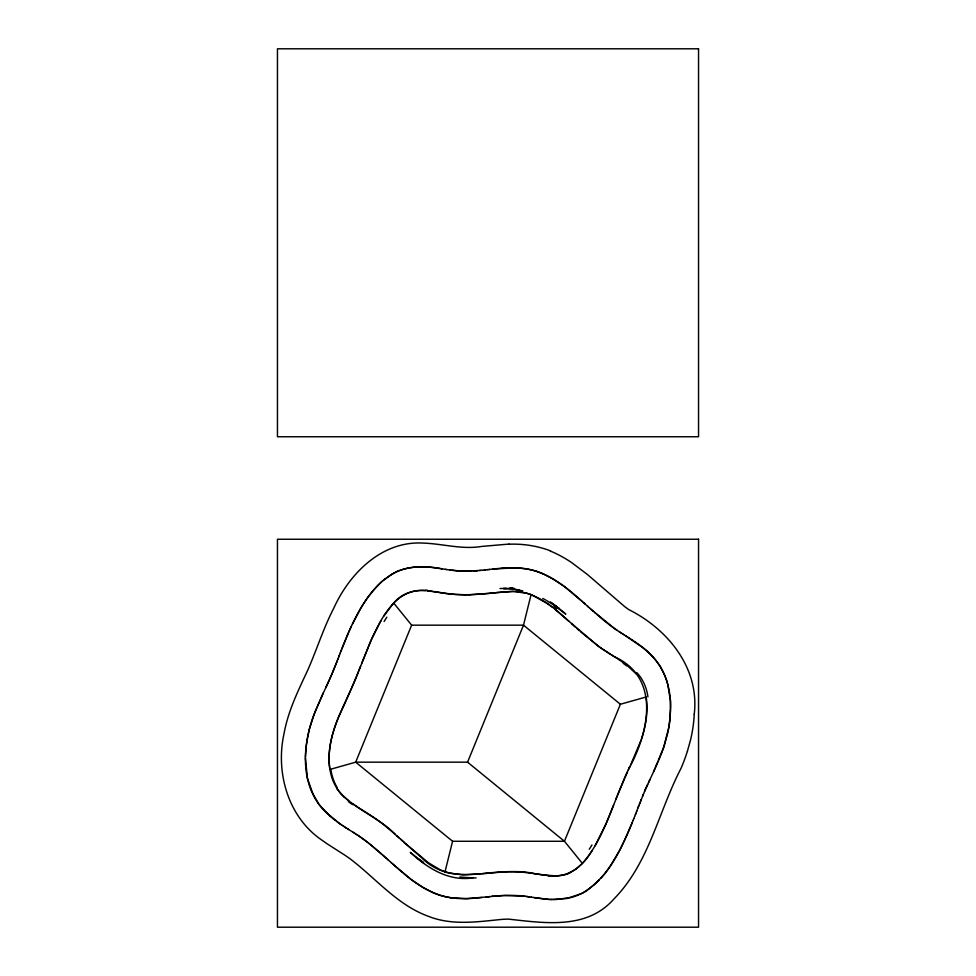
<?xml version="1.0" encoding="UTF-8"?>
<svg xmlns="http://www.w3.org/2000/svg" width="976" height="976" viewBox="0 0 976 976"><rect width="100%" height="100%" fill="white"/><g stroke="black" fill="none" stroke-linecap="round" stroke-linejoin="round"><path stroke-width="1.46" d="M305.403 758.047L307.464 778.494L313.625 795.806M670.683 708.393C670.78 694.326 668.011 679.93 660.837 667.706M670.195 717.86L670.451 700.902L667.852 684.774M305.415 756.961L306.379 744.212L309.05 730.28M670.658 709.467L669.207 725.656M694.253 714.09C699.658 668.06 667.901 629.227 628.812 609.622A134.017 134.017 0 0 1 624.799 606.706L587.406 574.498L571.729 562.652A120.512 120.512 0 0 0 551.635 551.599L550.33 551.135M305.72 750.52C304.707 763.854 306.013 777.567 311.002 790.06M305.817 749.385L307.489 737.356M670.061 719.202L668.121 731.451L664.412 745.188A173.533 173.533 0 0 1 660.752 755.229L658.69 760.292M669.024 726.717L663.57 747.677L653.591 771.699M307.611 736.734L309.599 728.169A148.547 148.547 0 0 1 313.259 716.652L315.76 710.101M449.192 873.142A16.226 5.283 21.2 0 1 444.995 871.836L452.583 841.275L355.691 762.171L329.912 769.454C324.496 733.818 346.931 703.147 358.656 671.232M496.247 592.566L513.596 591.517L526.881 593.262A16.214 5.283 21.2 0 1 531.09 594.604L523.502 625.165L467.565 762.171L355.691 762.171L411.628 625.165L393.706 603.058C403.051 591.554 418.911 588.455 432.88 591.444M309.124 729.987L313.979 714.676L322.495 694.741M687.397 751.227L690.361 740.674A141.239 141.239 0 0 0 694.265 714.09M641.476 738.954C646.014 725.534 648.235 711.077 646.173 696.974L620.382 704.257L564.445 841.275L582.367 863.382L576.047 869.128L569.508 873.044M641.134 739.954L630.911 764.184M338.745 656.909L339.526 654.884M340.307 652.859L336.171 663.546M360.559 666.291L359.034 670.244M361.706 663.314L371.649 638.999L381.018 620.638M595.067 845.802L606.12 823.622L624.713 777.579M636.559 811.556L638.89 805.481M636.852 810.775L634.644 816.497M337.757 659.471L338.013 658.8M340.258 652.981L341.478 649.821M615.893 799.161L617.052 796.184M637.889 808.091L644.709 791.085M635.425 814.484L635.815 813.472M336.964 661.508L337.232 660.837M340.819 651.529C348.981 630.496 357.96 609.28 372.234 591.59M336.708 662.192L331.828 674.294M341.868 648.808L348.444 632.765M613.623 805.054C605.559 825.55 597.239 846.729 582.367 863.382M617.43 795.196L629.239 767.746M634.595 816.607L633.863 818.51M639.451 804.065L639.963 802.723M335.915 664.217L333.084 671.293M633.461 819.511L633.814 818.632M633.07 820.511L633.412 819.633M640.476 801.442L641.269 799.429M633.021 820.645L624.042 841.568M632.216 822.658L630.179 827.685M642.525 796.306L643.391 794.196M316.175 709.064L323.41 692.777M332.901 671.72L330.913 676.417M629.764 828.685L628.068 832.674M331.645 674.721L331.376 675.355M331.279 675.575L325.703 687.86M644.563 791.414L645.148 790.06M658.153 761.536L655.457 767.636M330.827 676.636L330.449 677.478M644.99 790.414L646.051 788.01M645.258 789.804L654.92 768.795M627.629 833.675L619.614 850.45A177.12 177.12 0 0 1 612.562 862.723L611.318 864.626M348.798 631.96L349.481 630.411M330.364 677.686L326.997 685.103M646.161 787.754L647.649 784.472M349.762 629.788L351.116 626.836M625.152 776.615L627.348 771.821M648.552 782.508L649.918 779.556M322.824 694.009L325.96 687.324M326.155 686.884L326.618 685.896M628.239 769.905C648.528 733.72 661.716 677.856 614.075 656.567M629.13 768.002L630.02 766.099M352.409 624.091L360.608 608.536M623.579 842.544L620.199 849.34M619.699 850.291L610 866.59M361.144 607.621L363.414 603.924M383.727 616.198L393.316 603.473M592.359 850.242L591.212 851.999M363.853 603.229L365.915 600.094M610.891 865.261L604.534 874.008M590.626 852.878C582.184 866.627 567.471 877.875 550.732 875.777M366.39 599.398L367.635 597.617M609.183 867.774L609.622 867.152M608.743 868.396L606.95 870.873M368.086 596.983L375.784 587.491M606.523 871.434L601.033 878.144M604.193 874.423L594.335 884.805L584.197 892.149M372.759 590.944L381.567 581.781L390.986 574.803M376.175 587.064L377.98 585.185M599.557 879.742L588.125 889.673M378.444 584.722L382.336 581.11M382.848 580.671L384.422 579.378M384.898 579L391.913 574.254M587.479 890.112L586.051 891.039M585.685 891.271L582.282 893.211M391.291 574.62L392.864 573.729M392.23 574.083L393.816 573.217M583.819 892.369L579.659 894.492M393.169 573.559L394.792 572.717M394.145 573.046C408.554 565.409 425.499 565.946 441.128 568.666M581.891 893.406L566.922 898.506L549.854 899.494M578.67 894.931L572.558 897.151M571.509 897.444L555.442 899.616M562.176 875.252L556.113 875.862L543.205 874.996M488.988 569.52L492.929 569.069M481.961 873.618L485.523 873.215M486.17 897.029L492.172 896.371M487.536 569.679L489.696 569.435M490.562 593.225L495.54 592.652M487.463 896.871L466.54 898.64L450.741 897.688M488.085 569.618L484.779 569.984M492.685 569.093L495.076 568.825M480.546 873.788L462.892 874.923L449.204 873.166M488 896.81L489.818 896.615M493.685 568.984L515.694 567.837M489.842 593.298L470.017 594.726M486.243 873.13L500.798 871.897M482.083 897.493L473.445 898.31M482.254 546.389L509.094 544.059M495.71 568.752L500.956 568.252M485.377 569.911L483.913 570.069M481.571 546.45C461.99 549.72 442.762 543.766 423.303 543.095C382.214 540.558 349.567 573.193 333.78 608.182C323.288 628.373 316.651 650.211 307.379 670.939C297.985 691.045 288.066 711.284 284.101 733.318C275.195 772.76 288.298 818.047 322.971 840.873A164.968 164.968 0 0 0 327.131 843.813L344.821 855.159A126.856 126.856 0 0 1 350.262 858.953C375.894 878.4 397.183 904.935 428.244 916.257C451.912 925.785 477.569 921.783 502.115 919.368A135.957 135.957 0 0 1 508.472 919.124C544.51 923.04 586.625 929.896 613.806 899.103C649.211 863.162 658.434 811.678 681.114 768.173A205.997 205.997 0 0 0 687.421 751.239M491.782 896.407L497.687 895.883M492.465 896.334L493.344 896.249M481.851 570.265L483.23 570.13M481.558 570.289L477.252 570.643M494.527 896.139L495.418 896.066M480.387 570.399L479.533 570.472M495.698 896.041L496.552 895.968M496.833 895.944L499.7 895.736M501.554 568.203L502.64 568.13M477.825 570.594L476.386 570.692M498.26 895.834L502.579 895.578M476.959 570.655L473.336 570.862M476.093 570.716L474.446 570.814M499.993 895.712L501.64 895.626M502.189 895.59L503.665 895.529M473.494 570.862L471.335 570.948A146.961 146.961 0 0 1 465.918 571.045L456.341 570.679M501.603 871.861L506.068 871.702M503.299 895.541L504.751 895.48A131.723 131.723 0 0 1 523.16 896.041L526.259 896.444M471.676 570.936L465.027 571.033M504.409 895.492L523.27 896.09M522.782 590.895L512.925 588.967L503.36 588.528L514.352 588.369M459.903 877.021L472.726 877.912C448.716 881.584 427.122 868.006 410.298 852.353L420.912 860.917M469.602 594.738L465.088 594.774M506.471 871.69L510.985 871.666M499.993 588.528L506.459 588.443M469.676 877.997L476.081 877.912M411.628 625.165L523.502 625.165L620.382 704.257M452.583 841.275L564.445 841.275L467.565 762.171M554.514 899.628L553.148 899.616M464.686 594.762L454.901 594.36M511.4 871.666L521.184 872.068M464.478 571.033L460.672 570.936M422.632 566.812L429.586 567.178A124.391 124.391 0 0 1 433.503 567.593L440.054 568.508M425.268 590.651C395.341 587.625 380.494 619.614 370.16 642.342C360.168 667.608 350.042 692.814 338.416 717.397C328.57 740.894 322.788 772.077 340.539 793.317M515.084 567.812L514.01 567.788A121.463 121.463 0 0 0 502.64 568.142M460.989 898.615L462.075 898.652A121.463 121.463 0 0 0 473.445 898.286M552.196 899.591L545.462 899.152M515.633 567.837L516.328 567.861A77.982 77.982 0 0 1 537.044 571.448M460.379 898.591L459.757 898.567A77.982 77.982 0 0 1 439.029 894.98M516.17 567.861L525.344 568.74A72.883 72.883 0 0 1 543.022 573.778M460.135 570.911L458.525 570.826M458.256 570.801L454.194 570.484M548.939 899.445L531.212 897.176M456.073 570.655L451.705 570.228M454.096 594.299L444.751 593.249M521.989 872.129L531.334 873.191M427.634 590.834L443.995 593.14M548.439 875.594L532.079 873.3M453.913 570.46L452.803 570.35M544.864 899.091L533.884 897.591M523.551 896.114L524.368 896.212M452.388 570.301L449.692 569.972M450.351 570.057L446.483 569.508M525.844 896.383L529.065 896.846M512.925 588.967L519.5 590.09M526.918 896.529L531.554 897.225M433.625 591.541L437.309 592.09M542.461 874.886L538.764 874.337M441.372 592.737C463.771 597.007 486.475 593.42 508.899 591.541C533.079 589.333 552.526 606.279 569.081 621.529M534.702 873.703C496.674 864.626 452.303 889.807 421.01 857.074C406.663 845.24 393.548 831.881 378.529 820.84M446.971 569.581L445.41 569.35M440.713 568.605L442.201 568.837M445.507 569.362L441.555 568.74M438.053 592.212L441.006 592.676M535.068 873.752L538.032 874.228M537.02 571.521L541.863 573.315A85.949 85.949 0 0 1 551.708 578.158L564.518 586.625M439.054 894.907L434.21 893.113A85.949 85.949 0 0 1 424.365 888.27L411.555 879.803M531.127 594.604L547.475 603.571M543.01 573.79L554.087 579.537A127.624 127.624 0 0 1 564.372 586.539L583.672 602.729M542.741 598.471L545.901 600.069M422.571 887.245L433.063 892.637A72.883 72.883 0 0 0 450.741 897.7M546.67 600.582L558.845 608.268L553.697 604.717L565.787 614.087L555.161 605.51M624.018 634.803L626.324 636.242M611.208 654.774L613.367 656.128M362.718 810.312L364.865 811.654M626.897 636.596L633.29 640.695M624.14 634.876L615.502 629.264M625.97 636.023L643.501 648.101M361.998 809.86L359.144 808.055M353.166 832.321L346.126 827.904M622.298 633.717L623.213 634.302M610.488 654.335L602.57 649.174M365.585 812.105L373.503 817.254M347.798 828.966L348.798 829.6M352.861 832.138L354.068 832.894M353.788 832.711L355.752 833.955M616.942 658.373L599.996 647.381L580.757 631.936M346.797 828.331L343.406 826.147M354.91 833.419L358.338 835.651M620.931 632.851L619.101 631.679M345.785 827.685L345.101 827.245M617.649 658.824L623.31 662.606M358.436 807.603L352.763 803.834M356.862 834.675L357.887 835.346M344.089 826.587L341.637 824.964M423.279 862.174L416.557 857.526M358.229 835.566L360.583 837.164M617.296 630.484L614.953 628.886M358.79 835.944L361.132 837.554M341.893 825.147L338.074 822.5M341.283 824.732L339.855 823.756M602.216 648.93L597.91 645.868M373.869 817.498L378.176 820.572M339.502 823.512L324.874 811.324A67.112 67.112 0 0 1 315.163 798.673L313.76 796.05M615.051 628.959L590.748 609.085M428.61 862.869L440.347 869.884A18.141 5.954 21.2 0 0 444.958 871.8M361.022 837.481L365.475 840.702M614.221 628.373L610.61 625.738M361.913 838.103L368.001 842.63M547.853 603.839L551.879 606.828M428.22 862.589L405.906 843.923M337.72 822.243L336.244 821.17M550.342 601.887L559.529 608.902M597.544 645.6L554.661 609.024M565.031 587.015L567.08 588.589M411.042 879.413L409.005 877.851M609.89 625.189L604.168 620.675M366.195 841.239L373.064 846.704M335.146 820.352L330.364 816.485M552.306 603.327L554.697 605.157M421.388 861.283L423.767 863.113M626.812 665.156L636.169 673.843M567.581 588.979L570.533 591.346M348.578 800.735L344.479 797.294M408.505 877.461L403.625 873.508M369.05 843.447L386.911 858.758M603.449 620.089L596.446 614.124M571.497 592.139L577.975 597.666M374.064 847.534L381.701 854.11M402.685 872.715L396.781 867.603M395.329 834.492C378.139 816.387 352.031 808.689 336.903 788.62M329.998 816.168L319.091 804.529L311.771 791.89M578.414 598.044L579.293 598.825M594.384 612.318L595.409 613.221M579.402 630.752L576.718 628.373M396.683 835.676L399.355 838.055M579.732 599.215L580.952 600.289M396.341 867.225L395.134 866.139M593.359 611.415L589.919 608.353M382.726 855.025L384.544 856.635M394.792 865.834L393.426 864.614M582.648 601.814L581.635 600.899M575.401 627.19L571.46 623.664M400.685 839.238L404.613 842.764M385.337 857.343L391.742 863.101M583.477 602.558L585.088 603.998M587.601 606.255L589.955 608.377M387.704 859.466L388.485 860.173M390.998 862.43L393.096 864.309M392.608 863.882L411.701 879.913A127.624 127.624 0 0 0 421.998 886.916M584.343 603.339L588.308 606.901M311.259 790.682L311.527 791.316M667.608 683.871C663.631 668.511 653.554 655.299 640.842 646.014A138.995 138.995 0 0 0 634.095 641.244M337.354 787.998A32.562 19.898 77 0 1 330.852 769.442M636.742 672.574A33.013 22.46 78.1 0 1 647.93 696.888M384.129 621.48A132.175 97.258 -31.8 0 1 386.85 617.186M425.536 590.309A145.156 83.07 -44.4 0 1 427.83 590.504M623.176 663.277A144.851 92.012 79.5 0 1 626.641 665.852M553.917 606.584A139.043 57.938 17 0 1 556.674 608.829M591.956 844.96A132.187 97.271 -31.8 0 1 589.236 849.242M550.549 876.119A145.656 83.375 -44.4 0 1 548.256 875.923M569.484 873.215A28.56 15.421 -40 0 1 562.152 875.313M352.592 804.639A139.946 89.841 80.4 0 1 348.359 801.601M344.443 797.441A58.804 36.576 77.8 0 1 340.478 793.488M509.106 544.23A105.103 105.103 0 0 1 550.452 550.83M395.329 572.131A61.976 61.976 0 0 1 422.62 566.958M643.416 648.21A74.823 74.823 0 0 1 661.033 667.584M512.717 588.333L509.545 588.357L512.778 588.369M698.548 48.8L277.452 48.8L277.452 436.76L698.548 436.76L698.548 48.8M698.548 539.24L277.452 539.24L277.452 927.2L698.548 927.2L698.548 539.24M466.54 878.071L463.307 878.058L466.491 878.107"/></g></svg>
